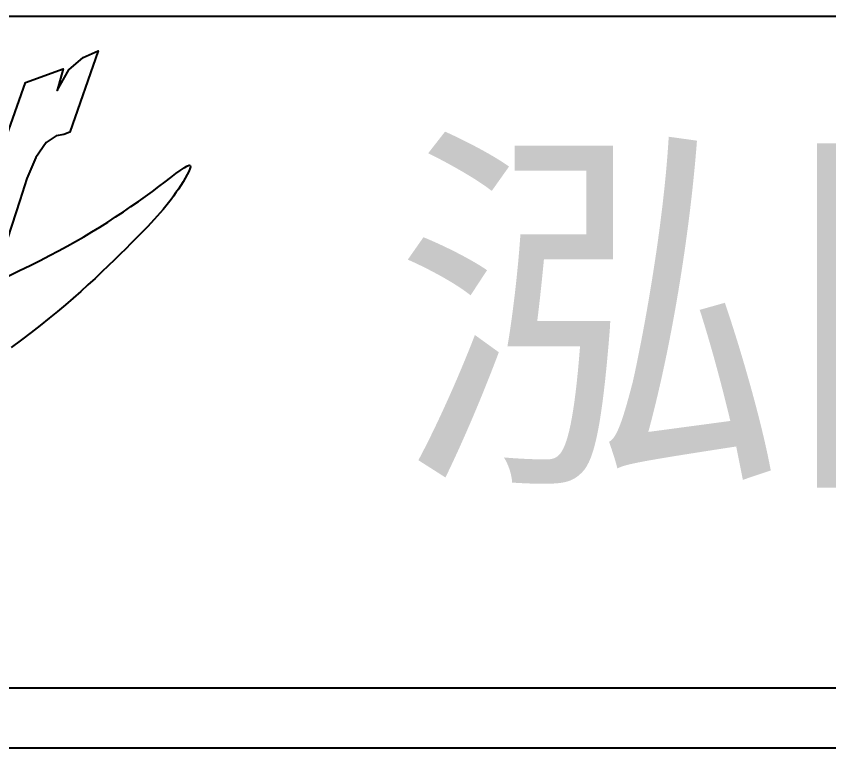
# Model space of a CAD drawing. Extents: x -24 to 263, y 255 to 459.
# Drawn here: x 7.16 to 24.11, y 255.48 to 270.73 of the extents above; entities that cross this region are included whole.
import ezdxf

# ---------------------------------------------------------------- set-up
doc = ezdxf.new("R2010")
doc.units = 0
doc.layers.add('圖框層', color=7, linetype='CONTINUOUS')
doc.layers.add('輪廓線層', color=7, linetype='CONTINUOUS')
doc.styles.add('STSL', font='KAIU.TTF')

msp = doc.modelspace()

# ---------------------------------------------------------------- linework, layer by layer
at = {"layer": '圖框層', "color": 7}
for p, q in [((-22.334, 270.73), (262.167, 270.73)), ((-22.334, 256.73), (262.167, 256.73)), ((-23.584, 255.48), (263.416, 255.48))]:
    msp.add_line(p, q, dxfattribs=at)
at = {"layer": '輪廓線層', "color": 116}
msp.add_lwpolyline([(7.574, 267.782), (7.387, 267.349), (7.239, 266.886), (6.805, 265.585), (5.948, 265.359), (7.357, 269.348), (8.146, 269.634), (8.018, 269.181), (8.264, 269.614), (8.56, 269.87), (8.875, 270.008), (8.284, 268.314), (8.156, 268.265), (7.998, 268.235), (7.791, 268.097)], close=True, dxfattribs=at)
at = {"layer": '輪廓線層', "color": 1}
msp.add_lwpolyline([(6.994, 265.313), (7.231, 265.426), (7.454, 265.534), (7.663, 265.638), (7.861, 265.739), (8.049, 265.838), (8.229, 265.936), (8.403, 266.034), (8.573, 266.132), (8.741, 266.232), (8.908, 266.335), (9.074, 266.439), (9.238, 266.546), (9.4, 266.653), (9.558, 266.76), (9.712, 266.868), (9.86, 266.974), (10.004, 267.079), (10.14, 267.181), (10.268, 267.278), (10.386, 267.369), (10.492, 267.449), (10.586, 267.517), (10.664, 267.571), (10.725, 267.607), (10.768, 267.622), (10.791, 267.616), (10.797, 267.591), (10.787, 267.549), (10.765, 267.494), (10.732, 267.429), (10.691, 267.356), (10.645, 267.28), (10.597, 267.202), (10.547, 267.126), (10.496, 267.052), (10.445, 266.98), (10.393, 266.909), (10.339, 266.838), (10.284, 266.769), (10.227, 266.7), (10.168, 266.631), (10.107, 266.562), (10.043, 266.491), (9.975, 266.419), (9.903, 266.343), (9.826, 266.263), (9.742, 266.179), (9.652, 266.088), (9.554, 265.99), (9.448, 265.884), (9.334, 265.771), (9.212, 265.651), (9.084, 265.527), (8.949, 265.398), (8.808, 265.265), (8.661, 265.13), (8.51, 264.993), (8.353, 264.855), (8.191, 264.716), (8.023, 264.576), (7.848, 264.432), (7.665, 264.286), (7.473, 264.137), (7.272, 263.984), (7.06, 263.827)], dxfattribs=at)

# ---------------------------------------------------------------- texts
at = {"layer": '圖框層', "color": 4, "style": 'STSL'}
msp.add_text('泓陞自動化科技有限公司', height=6, dxfattribs=at).set_placement((15.02, 261.556))

doc.saveas('drawing.dxf')
